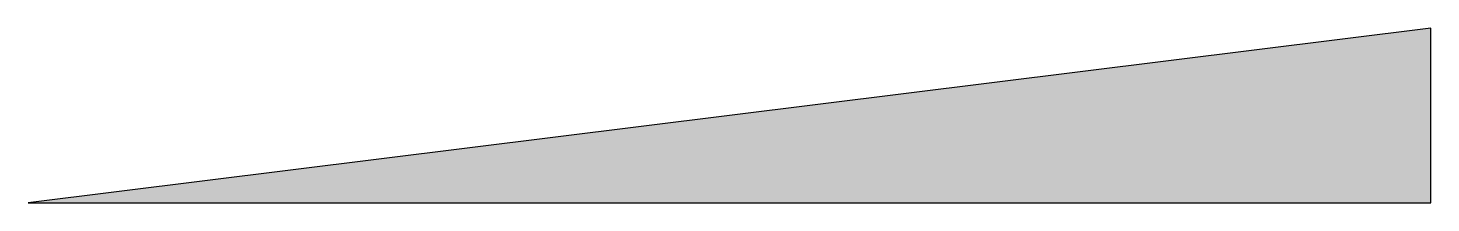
# Model space of a CAD drawing. Extents: x 0 to 4, y 0 to 0.5.
import ezdxf

# ---------------------------------------------------------------- set-up
doc = ezdxf.new("R2010")
doc.units = 0
doc.header["$MEASUREMENT"] = 0
doc.layers.get('0').update_dxf_attribs({"linetype": 'CONTINUOUS'})

msp = doc.modelspace()

# ---------------------------------------------------------------- hatches: boundary and pattern name
msp.add_hatch(color=256).paths.add_polyline_path([(0, 0), (4, 0), (4, 0.5)])

# ---------------------------------------------------------------- linework, layer by layer
msp.add_lwpolyline([(0, 0), (4, 0), (4, 0.5), (0, 0)])

doc.saveas('drawing.dxf')
